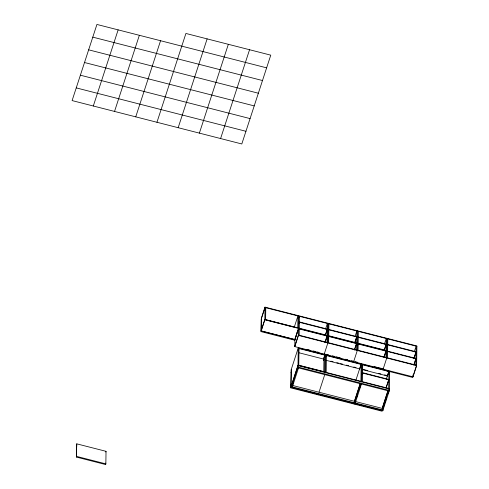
<?xml version="1.0" encoding="UTF-8"?>
<svg xmlns="http://www.w3.org/2000/svg" width="489" height="489" viewBox="0 0 489 489"><rect width="100%" height="100%" fill="white"/><g stroke="black" fill="none" stroke-linecap="round" stroke-linejoin="round"><path stroke-width="0.73" d="M76.363 457.062L76.755 443.841L106.027 451.323L105.856 463.878L105.636 464.55L76.363 457.062L76.755 443.841M105.636 464.55L105.655 463.071M261.45 318.394L261.273 330.949L294.788 339.519L294.574 340.191L261.053 331.621L261.23 319.066L265.007 307.514L416.891 346.346M294.873 339.58L261.187 330.967L261.364 318.333L265.014 307.135L416.897 345.974L416.622 365.638L412.973 376.836L294.775 346.609L294.879 339.207L297.844 330.106M261.187 330.967L264.836 319.775L265.014 307.135M265.606 319.592L265.772 307.709L265.319 309.109M290.814 387.881L291.034 387.209L318.272 394.177L318.052 394.849L290.814 387.881L291.279 369.696M290.949 387.233L291.193 369.617L298.253 347.972L389.678 371.347L389.409 390.43L382.789 410.729L290.949 387.233L298.003 365.589L389.433 388.963L388.021 393.29M291.383 385.888L291.365 387.355L297.984 367.05L298.253 347.972M291.603 385.216L291.585 386.683L383.009 410.057M297.764 327.813L297.929 315.931L294.28 327.123M297.789 366.261L297.764 367.722L389.195 391.102L389.213 389.635M294.775 346.609L298.424 335.417L298.7 315.747M298.534 363.682L298.687 352.697L323.932 359.152L323.761 371.597L298.516 365.142M298.773 365.405L299.017 348.168M299.195 335.234L299.28 328.956M299.292 328.205L299.457 316.322L299.005 317.722M318.351 394.238L318.357 393.865M324.653 372.025L324.892 354.782L323.437 359.262M325.411 372.594L325.656 354.977M326.181 372.416L326.42 355.173M327.11 342.373L327.196 336.096L325.148 342.392M328.143 323.278L327.868 342.942L324.219 354.14L324.225 353.761L324.989 353.957M328.639 342.765L328.724 336.487L328.272 337.887M328.736 335.735L328.901 323.846M354.629 403.517L354.635 403.138M355.283 401.5L355.265 402.967L361.444 384.006M356.554 349.904L356.64 343.626L354.586 349.922M356.652 342.868L356.817 330.986L354.996 336.585M357.587 330.808L357.312 350.472L353.663 361.671L353.669 361.292L351.457 360.729M358.082 350.289L358.168 344.018L357.716 345.417M358.18 343.26L358.345 331.377M325.698 360.216L359.702 368.914L359.708 368.535M360.925 381.298L361.169 364.054L355.992 379.929M361.683 381.872L361.933 364.25M362.453 381.689L362.697 364.446M388.223 390.143L382.27 408.401L382.245 409.861L388.431 390.907M383.113 368.822L383.107 369.195L386.756 358.003L387.031 338.333M382.789 410.729L382.814 409.262M385.998 357.428L386.084 351.151L384.03 357.453M387.526 357.82L387.789 338.908M362.685 369.678L387.447 376.004L387.453 375.631L384.543 374.886M388.676 388.394L388.914 371.151M412.973 376.836L412.997 374.947M415.864 365.069L416.127 346.151L414.531 351.053M93.313 106.003L118.136 29.872M114.53 111.425L139.353 35.3M135.74 116.853L160.563 40.721M156.951 122.274L185.912 33.46L270.765 55.153L241.804 143.968L72.103 100.581L96.926 24.45L266.627 67.843M178.167 127.696L207.128 38.882M199.378 133.124L228.339 44.303M105.813 451.995L106.027 451.323M220.588 138.546L249.555 49.731M261.193 330.595L264.842 319.396L386.86 350.595M261.053 331.621L261.273 330.949M298.92 323.706L299.378 322.306L327.294 329.445L325.466 335.038M294.739 340.234L298.522 328.388M294.867 339.959L298.522 328.761L386.848 351.346M294.781 346.236L298.431 335.038L416.628 365.265L412.979 376.457M291.022 372.893L291.242 372.221M298.59 349.818L299.011 348.541L324.892 355.161L323.431 359.635M290.851 385.363L291.065 384.69M290.955 386.854L298.009 365.21L389.44 388.59L388.969 390.033M292.599 384.709L293.284 382.606M298.528 367.917L292.349 386.878L292.367 385.411L382.294 408.407M325.552 329.054L327.373 323.461L327.208 335.344L324.928 342.343M325.472 334.665L326.841 330.466M328.363 331.23L328.822 329.83L356.738 336.97L354.91 342.569M323.474 360.564L323.932 359.152M325.998 356.829L326.414 355.552L361.163 364.433L359.702 368.914M319.06 392.074L324.94 374.036M354.684 342.893L356.738 336.597L328.822 329.458M354.372 349.867L356.194 344.268M362.104 374.513L362.575 373.07L388.792 379.77L386.206 387.71M354.574 400.778L360.222 383.462M360.246 383.749L354.519 401.304L354.501 402.771L360.68 383.81M356.2 398.688L357.343 395.179M359.097 389.806L360.778 384.647M384.44 344.115L386.261 338.516L386.096 350.399L384.042 356.695M384.128 350.417L386.182 344.122L358.266 336.982M384.354 350.1L386.176 344.5L358.26 337.361M382.973 369.849L383.193 369.177M386.328 379.091L388.498 372.429M387.447 376.004L388.908 371.53L362.691 364.825M385.974 388.052L388.566 380.118M382.319 407.875L387.966 390.558M383.083 408.443L384.727 403.394M385.094 402.276L386.695 397.361M414 358.058L415.821 352.459M413.994 358.431L416.047 352.135L387.704 344.892M413.902 364.708L415.956 358.413L387.618 351.169M413.902 365.087L415.956 358.792L387.612 351.542M412.887 376.768L412.667 377.441L384.421 370.222M92.788 37.14L262.489 80.532M88.65 49.829L258.351 93.216M84.511 62.513L254.213 105.905M80.379 75.202L250.081 118.595M76.241 87.892L245.943 131.284M299.384 321.927L327.3 329.066M387.71 344.513L416.053 351.762M265.02 319.641L293.583 326.945M264.836 319.775L386.854 350.974M298.424 335.417L416.622 365.638M307.294 349.433L309.5 350.002M313.186 350.943L315.393 351.505M316.866 351.878L319.072 352.447M326.432 354.329L328.639 354.892M332.318 355.833L334.531 356.395M336.004 356.774L340.417 357.905M345.57 359.219L347.777 359.788M355.142 361.671L357.349 362.233M374.281 366.561L376.487 367.129M377.96 367.502L382.374 368.633M330.876 361.163L333.095 361.732M336.793 362.673L339.005 363.241M340.485 363.62L342.703 364.189M346.401 365.13L348.62 365.699M353.791 367.025L356.01 367.587M363.419 369.482L367.789 370.601M378.712 373.394L380.9 373.957M362.581 372.691L388.798 379.397M297.984 367.05L389.409 390.43M76.584 456.396L105.856 463.878M318.437 394.22L318.223 394.892L354.281 404.11L354.501 403.437L318.437 394.22M354.714 403.492L354.494 404.165L382.068 411.218L382.288 410.546L354.714 403.492"/></g></svg>
